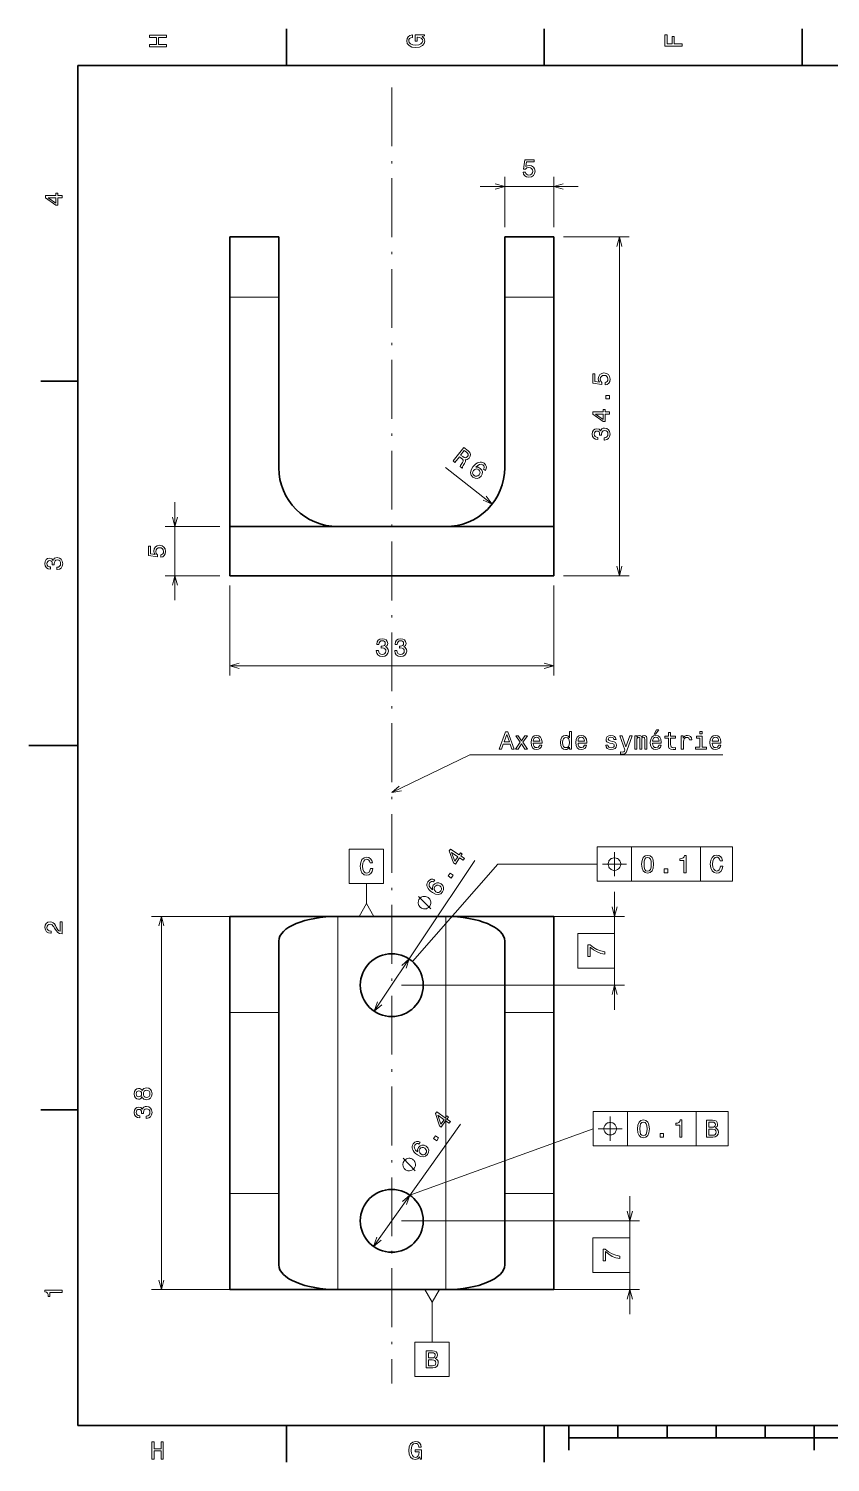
# Model space of a CAD drawing. Extents: x 0 to 420, y 0 to 297.
# Drawn here: x 0 to 163.3, y 2.5 to 294.5 of the extents above; entities that cross this region are included whole.
import ezdxf

# ---------------------------------------------------------------- set-up
doc = ezdxf.new("R2010")
doc.units = 0
doc.linetypes.add('DASHDOT', pattern=[18.5, 12, -3, 0.5, -3])

msp = doc.modelspace()

# ---------------------------------------------------------------- linework, layer by layer
at = {"color": 7, "lineweight": 35, "ltscale": 0.1875}
for p, q in [((52.5, 287), (52.5, 294.5)), ((105, 287), (105, 294.5)), ((157.5, 287), (157.5, 294.5)), ((10, 222.699997), (2.5, 222.699997)), ((10, 74.300003), (2.5, 74.300003)), ((52.5, 10), (52.5, 2.5)), ((105, 10), (105, 2.5))]:
    msp.add_line(p, q, dxfattribs=at)
at = {"color": 7, "lineweight": 35}
for p, q in [((410, 287), (10, 287)), ((10, 287), (10, 10)), ((40.938591, 239.811493), (40.938591, 193.082108)), ((50.938591, 205.082108), (50.938591, 239.811493)), ((96.938591, 205.082108), (96.938591, 239.811493)), ((106.938591, 239.811493), (106.938591, 193.082108)), ((62.938591, 193.082108), (84.938591, 193.082108)), ((40.938591, 183.082108), (106.938591, 183.082108)), ((62.938591, 113.690987), (84.938591, 113.690987)), ((40.938591, 94.141434), (40.938591, 57.24054)), ((50.938591, 94.141434), (50.938591, 57.24054)), ((96.938591, 94.141434), (96.938591, 57.24054)), ((106.938591, 57.24054), (106.938591, 94.141434)), ((62.938591, 37.690987), (84.938591, 37.690987)), ((10, 10), (410, 10)), ((110, 7.5), (310, 7.5))]:
    msp.add_line(p, q, dxfattribs=at)
at = {"color": 7, "linetype": 'DASHDOT', "lineweight": 13}
msp.add_line((73.938591, 282.544128), (73.938591, 18.544113), dxfattribs=at)
at = {"color": 7, "lineweight": 13, "ltscale": 0.256416}
for p, q in [((96.938591, 254.092621), (96.938591, 264.349243)), ((106.938591, 254.092621), (106.938591, 264.349243))]:
    msp.add_line(p, q, dxfattribs=at)
at = {"color": 7, "lineweight": 13}
for p, q in [((91.938591, 262.349243), (111.938591, 262.349243)), ((120.299568, 252.092621), (120.299561, 183.082108)), ((29.794201, 198.082108), (29.794201, 178.082108)), ((40.938591, 164.725189), (106.938591, 164.725174)), ((115.784149, 127.84684), (143.328247, 127.84684)), ((115.784149, 120.84684), (143.328247, 120.84684)), ((60.938591, 113.690987), (25.018192, 113.690987)), ((27.018192, 37.690987), (27.018192, 113.690987)), ((62.938591, 37.690987), (62.938591, 113.690987)), ((84.938591, 37.690987), (84.938591, 113.690987)), ((86.938591, 113.690987), (121.328369, 113.690987)), ((75.938591, 99.690987), (121.328369, 99.690987)), ((114.930099, 73.955215), (142.474182, 73.955215)), ((70.226631, 46.477409), (87.967743, 71.395439)), ((114.930099, 66.955215), (142.474182, 66.955215)), ((75.938591, 51.690987), (124.42012, 51.690987)), ((60.938591, 37.690987), (25.018192, 37.690987)), ((86.938591, 37.690987), (124.42012, 37.690987))]:
    msp.add_line(p, q, dxfattribs=at)
at = {"color": 7, "lineweight": 35, "ltscale": 0.307028}
for p, q in [((40.938591, 252.092621), (40.938591, 239.811493)), ((50.938591, 252.092621), (50.938591, 239.811493)), ((96.938591, 252.092621), (96.938591, 239.811493)), ((106.938591, 239.811493), (106.938591, 252.092621))]:
    msp.add_line(p, q, dxfattribs=at)
at = {"color": 7, "lineweight": 35, "ltscale": 0.25}
for p, q in [((40.938591, 252.092621), (50.938591, 252.092621)), ((96.938591, 252.092621), (106.938591, 252.092621)), ((40.938591, 183.082108), (40.938591, 193.082108)), ((50.938591, 193.082108), (40.938591, 193.082108)), ((106.938591, 193.082108), (96.938591, 193.082108)), ((10, 148.5), (0, 148.5)), ((50.938591, 113.690987), (40.938591, 113.690987)), ((106.938591, 113.690987), (96.938591, 113.690987)), ((50.938591, 37.690987), (40.938591, 37.690987)), ((106.938591, 37.690987), (96.938591, 37.690987))]:
    msp.add_line(p, q, dxfattribs=at)
at = {"color": 7, "lineweight": 13, "ltscale": 0.334024}
for p, q in [((108.938591, 252.092621), (122.299568, 252.092621)), ((108.938591, 183.082108), (122.299561, 183.082108))]:
    msp.add_line(p, q, dxfattribs=at)
at = {"color": 7, "lineweight": 13, "ltscale": 0.25}
for p, q in [((50.938591, 239.811493), (40.938591, 239.811493)), ((106.938591, 239.811493), (96.938591, 239.811493)), ((50.938591, 94.141434), (40.938591, 94.141434)), ((106.938591, 94.141434), (96.938591, 94.141434)), ((50.938591, 57.24054), (40.938591, 57.24054)), ((106.938591, 57.24054), (96.938591, 57.24054))]:
    msp.add_line(p, q, dxfattribs=at)
at = {"color": 7, "lineweight": 13, "ltscale": 0.301801}
msp.add_line((94.372391, 197.66568), (84.88195, 205.126633), dxfattribs=at)
at = {"color": 7, "lineweight": 13, "ltscale": 0.27861}
for p, q in [((38.938591, 193.082108), (27.794201, 193.082108)), ((38.938591, 183.082108), (27.794201, 183.082108))]:
    msp.add_line(p, q, dxfattribs=at)
at = {"color": 7, "lineweight": 35, "ltscale": 0.3}
for p, q in [((50.938591, 193.082108), (62.938591, 193.082108)), ((84.938591, 193.082108), (96.938591, 193.082108)), ((50.938591, 113.690987), (62.938591, 113.690987)), ((84.938591, 113.690987), (96.938591, 113.690987)), ((50.938591, 37.690987), (62.938591, 37.690987)), ((84.938591, 37.690987), (96.938591, 37.690987))]:
    msp.add_line(p, q, dxfattribs=at)
at = {"color": 7, "lineweight": 35, "ltscale": 0.192597}
msp.add_line((106.938591, 185.378235), (106.938591, 193.082108), dxfattribs=at)
at = {"color": 7, "lineweight": 35, "ltscale": 0.057403}
msp.add_line((106.938591, 183.082108), (106.938591, 185.378235), dxfattribs=at)
at = {"color": 7, "lineweight": 13, "ltscale": 0.458923}
for p, q in [((40.938591, 181.082108), (40.938591, 162.725189)), ((106.938591, 181.082108), (106.938591, 162.725174))]:
    msp.add_line(p, q, dxfattribs=at)
at = {"color": 7, "lineweight": 13, "ltscale": 0.175}
for p, q in [((115.784149, 127.84684), (115.784149, 120.84684)), ((122.784149, 127.84684), (122.784149, 120.84684)), ((136.792221, 127.84684), (136.792221, 120.84684)), ((143.328247, 127.84684), (143.328247, 120.84684)), ((114.930099, 73.955215), (114.930099, 66.955215)), ((121.930099, 73.955215), (121.930099, 66.955215)), ((135.938171, 73.955215), (135.938171, 66.955215)), ((142.474182, 73.955215), (142.474182, 66.955215))]:
    msp.add_line(p, q, dxfattribs=at)
at = {"color": 8, "lineweight": 13}
msp.add_line((70.392105, 94.363464), (90.829865, 125.065048), dxfattribs=at)
at = {"color": 7, "lineweight": 13, "ltscale": 0.10284}
msp.add_line((68.778946, 116.289063), (68.778946, 120.402664), dxfattribs=at)
at = {"color": 7, "lineweight": 13, "ltscale": 0.21205}
for p, q in [((119.328369, 110.209), (119.328369, 118.690987)), ((119.328369, 94.690987), (119.328369, 103.172974)), ((122.42012, 48.209), (122.42012, 56.690987)), ((122.42012, 32.690987), (122.42012, 41.172974))]:
    msp.add_line(p, q, dxfattribs=at)
at = {"color": 7, "lineweight": 35, "ltscale": 0.488739}
for p, q in [((40.938591, 94.141434), (40.938591, 113.690987)), ((106.938591, 94.141434), (106.938591, 113.690987)), ((40.938591, 57.24054), (40.938591, 37.690987)), ((106.938591, 57.24054), (106.938591, 37.690987))]:
    msp.add_line(p, q, dxfattribs=at)
at = {"color": 7, "lineweight": 35, "ltscale": 0.363232}
for p, q in [((50.938591, 108.6707), (50.938591, 94.141434)), ((96.938591, 108.6707), (96.938591, 94.141434)), ((50.938591, 42.711269), (50.938591, 57.24054)), ((96.938591, 42.711269), (96.938591, 57.24054))]:
    msp.add_line(p, q, dxfattribs=at)
at = {"color": 7, "lineweight": 13, "ltscale": 0.202736}
msp.add_line((82.14653, 35.092911), (82.14653, 26.983459), dxfattribs=at)
at = {"color": 7, "lineweight": 35, "ltscale": 0.125}
for p, q in [((110, 10), (110, 5)), ((160, 10), (160, 5))]:
    msp.add_line(p, q, dxfattribs=at)
at = {"color": 7, "lineweight": 35, "ltscale": 0.0625}
for p, q in [((120, 10), (120, 7.5)), ((130, 10), (130, 7.5)), ((140, 10), (140, 7.5)), ((150, 10), (150, 7.5))]:
    msp.add_line(p, q, dxfattribs=at)
at = {"color": 7, "lineweight": 13}
for points in [[(28.083214, 290.829987), (28.083214, 291.299011), (26.439121, 291.299011), (26.439121, 292.701019), (28.083214, 292.701019), (28.083214, 293.164978), (24.583214, 293.164978), (24.583214, 292.701019), (26.010447, 292.701019), (26.010447, 291.299011), (24.583214, 291.299011), (24.583214, 290.829987)], [(80.114197, 292.922913), (80.583214, 293.008667), (80.583214, 293.260803), (78.692001, 293.260803), (78.692001, 291.984863), (79.120674, 291.984863), (79.120674, 292.771606), (79.15094, 292.771606), (79.614914, 292.71109), (79.957855, 292.549713), (80.174713, 292.302612), (80.245316, 291.994965), (80.154541, 291.652039), (79.882202, 291.384735), (79.433357, 291.213257), (78.818085, 291.15274), (78.207855, 291.208221), (77.759003, 291.3797), (77.486671, 291.652039), (77.390854, 292.020172), (77.441284, 292.272339), (77.582497, 292.479126), (77.819527, 292.630402), (78.137245, 292.716156), (78.137245, 293.215424), (77.653099, 293.08429), (77.289986, 292.837189), (77.068085, 292.489197), (76.987396, 292.050446), (77.113472, 291.475525), (77.481628, 291.041779), (78.0616, 290.764404), (78.833214, 290.668579), (79.609871, 290.764404), (80.189842, 291.041779), (80.557999, 291.450287), (80.679039, 291.964691), (80.638687, 292.252167), (80.537827, 292.509369), (80.361313, 292.731262)], [(133.083206, 290.966156), (133.083206, 291.43515), (131.474411, 291.43515), (131.474411, 292.907776), (131.055832, 292.907776), (131.055832, 291.43515), (130.006836, 291.43515), (130.006836, 293.245697), (129.583206, 293.245697), (129.583206, 290.966156)], [(100.687874, 265.262054), (100.79882, 264.848511), (101.045944, 264.525757), (101.40905, 264.324005), (101.873032, 264.248383), (102.382393, 264.339142), (102.780815, 264.586273), (103.032974, 264.979645), (103.128792, 265.483948), (103.04306, 265.952972), (102.800987, 266.321136), (102.422745, 266.558167), (101.933548, 266.64389), (101.555305, 266.583374), (101.262802, 266.416962), (101.404007, 267.360046), (102.937149, 267.360046), (102.937149, 267.77359), (101.066116, 267.77359), (100.788734, 265.917664), (101.192192, 265.917664), (101.484703, 266.154724), (101.857903, 266.240448), (102.180664, 266.184967), (102.427788, 266.02359), (102.584129, 265.776459), (102.639603, 265.45874), (102.584129, 265.141022), (102.422745, 264.89389), (102.175621, 264.737549), (101.857903, 264.682098), (101.590607, 264.717377), (101.383835, 264.833374), (101.232544, 265.014954), (101.156891, 265.262054)], [(6.833213, 260.077362), (6.833213, 260.53125), (5.965778, 260.53125), (5.965778, 261.030548), (5.56232, 261.030548), (5.56232, 260.53125), (3.408862, 260.53125), (3.408862, 260.072327), (5.521974, 258.539185), (5.965778, 258.539185), (5.965778, 260.077362)], [(5.56232, 258.96283), (3.993876, 260.077362), (5.56232, 260.077362)], [(117.386742, 221.940674), (117.800285, 222.051636), (118.123055, 222.298752), (118.324783, 222.661865), (118.400429, 223.125839), (118.309654, 223.635208), (118.062538, 224.033615), (117.669167, 224.285782), (117.164841, 224.381607), (116.695824, 224.295868), (116.327667, 224.053787), (116.09063, 223.675552), (116.004898, 223.186356), (116.065414, 222.808121), (116.231842, 222.51561), (115.288757, 222.656815), (115.288757, 224.189957), (114.875214, 224.189957), (114.875214, 222.318924), (116.731125, 222.04155), (116.731125, 222.445007), (116.494087, 222.737503), (116.408356, 223.110703), (116.463829, 223.433472), (116.625214, 223.680588), (116.87233, 223.836929), (117.190056, 223.89241), (117.507782, 223.836929), (117.754898, 223.675552), (117.91124, 223.428436), (117.966713, 223.110703), (117.931412, 222.843414), (117.815414, 222.636642), (117.633858, 222.485352), (117.386742, 222.409698)], [(118.299561, 219.107391), (118.299561, 219.80336), (117.548119, 219.80336), (117.548119, 219.107391)], [(118.299561, 215.996735), (118.299561, 216.450623), (117.432129, 216.450623), (117.432129, 216.949905), (117.028671, 216.949905), (117.028671, 216.450623), (114.875214, 216.450623), (114.875214, 215.991684), (116.988327, 214.458542), (117.432129, 214.458542), (117.432129, 215.996735)], [(117.028671, 214.882172), (115.460228, 215.996735), (117.028671, 215.996735)], [(117.200142, 210.712433), (117.235443, 210.712433), (117.719589, 210.793121), (118.082703, 211.030167), (118.31469, 211.403366), (118.400429, 211.897598), (118.31469, 212.422089), (118.092789, 212.81546), (117.739761, 213.067627), (117.285873, 213.158401), (116.988327, 213.118057), (116.746246, 213.007111), (116.559647, 212.825546), (116.423485, 212.583481), (116.151146, 212.911285), (115.71743, 213.027283), (115.324059, 212.95163), (115.026505, 212.734772), (114.839905, 212.381744), (114.774345, 211.897598), (114.855042, 211.44371), (115.076942, 211.095718), (115.429962, 210.868774), (115.898987, 210.793121), (115.934288, 210.793121), (115.934288, 211.241974), (115.611519, 211.282318), (115.379532, 211.413452), (115.238327, 211.625259), (115.187889, 211.922806), (115.228233, 212.185059), (115.334145, 212.376709), (115.505615, 212.492691), (115.737602, 212.538086), (115.984718, 212.492691), (116.151146, 212.371658), (116.252014, 212.159836), (116.282272, 211.872375), (116.277229, 211.67569), (116.675644, 211.67569), (116.665558, 211.922806), (116.710945, 212.24054), (116.831985, 212.47757), (117.028671, 212.618774), (117.285873, 212.669205), (117.578384, 212.613739), (117.795242, 212.467484), (117.931404, 212.235489), (117.976799, 211.927856), (117.926361, 211.610138), (117.77507, 211.378143), (117.53299, 211.231888), (117.200142, 211.176407)], [(86.427269, 206.455826), (86.79599, 206.165955), (87.709244, 207.327621), (88.085892, 207.031509), (88.354073, 206.801437), (88.484886, 206.60878), (88.47718, 206.403137), (88.332932, 206.138062), (88.072235, 205.76564), (87.912125, 205.513031), (87.850609, 205.336853), (88.266907, 205.009583), (88.326126, 205.084915), (88.322212, 205.267609), (88.452576, 205.498718), (88.773911, 205.964584), (88.965218, 206.346649), (88.955063, 206.521408), (88.871559, 206.708954), (89.10807, 206.683395), (89.328171, 206.734894), (89.536682, 206.853226), (89.725662, 207.044662), (89.931976, 207.421341), (89.969749, 207.795792), (89.826523, 208.152161), (89.510216, 208.484222), (88.590393, 209.207352)], [(89.142197, 208.228271), (89.365341, 208.014343), (89.476608, 207.804993), (89.474564, 207.582062), (89.338814, 207.335953), (89.118385, 207.137177), (88.902252, 207.082565), (88.663765, 207.154572), (88.398407, 207.331116), (87.974174, 207.664627), (88.694183, 208.580475)], [(93.016129, 204.528412), (93.193268, 204.908783), (93.205833, 205.283813), (93.054672, 205.646408), (92.7463, 205.972244), (92.490562, 206.128387), (92.229134, 206.212021), (91.954102, 206.22937), (91.666298, 206.17337), (91.375923, 206.048813), (91.079872, 205.851746), (90.77813, 205.582169), (90.484863, 205.241776), (90.105705, 204.628906), (89.978935, 204.06781), (90.0989, 203.575775), (90.461639, 203.155884), (90.902321, 202.924911), (91.342209, 202.8806), (91.763161, 203.024384), (92.12355, 203.344086), (92.352257, 203.773712), (92.397408, 204.206528), (92.259293, 204.610199), (91.960266, 204.947922), (91.521278, 205.164734), (91.062119, 205.160034), (91.464447, 205.549408), (91.837555, 205.762878), (92.178322, 205.796494), (92.497795, 205.64798), (92.671097, 205.460419), (92.756302, 205.258713), (92.74633, 205.042038), (92.651375, 204.81517)], [(91.735855, 203.642456), (91.49588, 203.426956), (91.235252, 203.323929), (90.9571, 203.337311), (90.703911, 203.472214), (90.50116, 203.695755), (90.419365, 203.958923), (90.454002, 204.239624), (90.614685, 204.517456), (90.84758, 204.732101), (91.105087, 204.831161), (91.380966, 204.806732), (91.661072, 204.657104), (91.840881, 204.445175), (91.920975, 204.196167), (91.88549, 203.922562)], [(26.881378, 186.83139), (27.294922, 186.942337), (27.617687, 187.189453), (27.819416, 187.552567), (27.895065, 188.016556), (27.804287, 188.525909), (27.557171, 188.924332), (27.163799, 189.176498), (26.659473, 189.272308), (26.190456, 189.186584), (25.8223, 188.944504), (25.585266, 188.566254), (25.499531, 188.077072), (25.560051, 187.698822), (25.726479, 187.406326), (24.783394, 187.547531), (24.783394, 189.080673), (24.36985, 189.080673), (24.36985, 187.209641), (26.225758, 186.932251), (26.225758, 187.335709), (25.988724, 187.62822), (25.902992, 188.001419), (25.958466, 188.324188), (26.11985, 188.571304), (26.366966, 188.727646), (26.684692, 188.783127), (27.002415, 188.727646), (27.249531, 188.566254), (27.405872, 188.319138), (27.461349, 188.001419), (27.426044, 187.734131), (27.310051, 187.527359), (27.128494, 187.376053), (26.881378, 187.300415)], [(5.73379, 184.329117), (5.769093, 184.329117), (6.253242, 184.409805), (6.616354, 184.646835), (6.848343, 185.020035), (6.934078, 185.514282), (6.848343, 186.038773), (6.626441, 186.432144), (6.273415, 186.684311), (5.819525, 186.775085), (5.521974, 186.734741), (5.279899, 186.623795), (5.0933, 186.44223), (4.957133, 186.20015), (4.684798, 186.527969), (4.251081, 186.643967), (3.857709, 186.568314), (3.560158, 186.351456), (3.373559, 185.998428), (3.307997, 185.514282), (3.388689, 185.060394), (3.610591, 184.712402), (3.963617, 184.485458), (4.432637, 184.409805), (4.46794, 184.409805), (4.46794, 184.858658), (4.145173, 184.899002), (3.913184, 185.030121), (3.771974, 185.241943), (3.721542, 185.53949), (3.761888, 185.801743), (3.867795, 185.993378), (4.039265, 186.109375), (4.271254, 186.15477), (4.518372, 186.109375), (4.684798, 185.988342), (4.785663, 185.77652), (4.815922, 185.489059), (4.810879, 185.292374), (5.209294, 185.292374), (5.199208, 185.53949), (5.244596, 185.857224), (5.365634, 186.094254), (5.56232, 186.235458), (5.819525, 186.285889), (6.112032, 186.230423), (6.328891, 186.084167), (6.465058, 185.852173), (6.510447, 185.54454), (6.460014, 185.226807), (6.308718, 184.994827), (6.066643, 184.848572), (5.73379, 184.793091)], [(70.799683, 167.8246), (70.799683, 167.789307), (70.880379, 167.305161), (71.117409, 166.942047), (71.490608, 166.710052), (71.984848, 166.624313), (72.509338, 166.710052), (72.90271, 166.931961), (73.154877, 167.284988), (73.245651, 167.738876), (73.205307, 168.036423), (73.094353, 168.278503), (72.912796, 168.465103), (72.670723, 168.601257), (72.998535, 168.873596), (73.114525, 169.307312), (73.038879, 169.700684), (72.822021, 169.998245), (72.468994, 170.184845), (71.984848, 170.250397), (71.530952, 170.169708), (71.182968, 169.9478), (70.956024, 169.594788), (70.880379, 169.125763), (70.880379, 169.090454), (71.329224, 169.090454), (71.369568, 169.413223), (71.500694, 169.645218), (71.712509, 169.786423), (72.010063, 169.836853), (72.272308, 169.796509), (72.463951, 169.690598), (72.579948, 169.519135), (72.625336, 169.28714), (72.579948, 169.040024), (72.458908, 168.873596), (72.247093, 168.772736), (71.959625, 168.742477), (71.762939, 168.747513), (71.762939, 168.349106), (72.010063, 168.359192), (72.327782, 168.313797), (72.564819, 168.192764), (72.706024, 167.996078), (72.756462, 167.738876), (72.700981, 167.446365), (72.554726, 167.229507), (72.322739, 167.093338), (72.015106, 167.047943), (71.69738, 167.098389), (71.465393, 167.24968), (71.319138, 167.49176), (71.263664, 167.8246)], [(74.535706, 167.8246), (74.535706, 167.789307), (74.616402, 167.305145), (74.853432, 166.942032), (75.226631, 166.710052), (75.720871, 166.624313), (76.245361, 166.710052), (76.638733, 166.931946), (76.8909, 167.284973), (76.981674, 167.738861), (76.94133, 168.036423), (76.830376, 168.278488), (76.648819, 168.465088), (76.406746, 168.601257), (76.734558, 168.873596), (76.850548, 169.307312), (76.774902, 169.700684), (76.558044, 169.99823), (76.205017, 170.18483), (75.720871, 170.250397), (75.266975, 170.169708), (74.918991, 169.9478), (74.692047, 169.594772), (74.616402, 169.125763), (74.616402, 169.090454), (75.065247, 169.090454), (75.105591, 169.413223), (75.236717, 169.645203), (75.448532, 169.786423), (75.746086, 169.836853), (76.008331, 169.796509), (76.199974, 169.690598), (76.315971, 169.519135), (76.361359, 169.28714), (76.315971, 169.040024), (76.194931, 168.873596), (75.983116, 168.772736), (75.695648, 168.742477), (75.498962, 168.747513), (75.498962, 168.349106), (75.746086, 168.359192), (76.063805, 168.313797), (76.300842, 168.192764), (76.442047, 167.996078), (76.492485, 167.738861), (76.437004, 167.446365), (76.290756, 167.229507), (76.058762, 167.093338), (75.751129, 167.047943), (75.433403, 167.098373), (75.201416, 167.24968), (75.055161, 167.491745), (74.999687, 167.8246)], [(95.815643, 147.757294), (96.279617, 147.757294), (96.647774, 148.786118), (98.044746, 148.786118), (98.412903, 147.757294), (98.886971, 147.757294), (97.605988, 151.262344), (97.091576, 151.262344)], [(96.809158, 149.214783), (97.348785, 150.758011), (97.888412, 149.214783)], [(99.663628, 147.757294), (100.359589, 148.811325), (101.075729, 147.757294), (101.610313, 147.757294), (100.642014, 149.154266), (101.554832, 150.4655), (101.040428, 150.4655), (100.379761, 149.482071), (99.719101, 150.4655), (99.194603, 150.4655), (100.0923, 149.149231), (99.144173, 147.757294)], [(102.765213, 148.982803), (104.540428, 148.982803), (104.545471, 149.189575), (104.464775, 149.769547), (104.242874, 150.203262), (103.889847, 150.4655), (103.42083, 150.561325), (102.961899, 150.460464), (102.608871, 150.17804), (102.381927, 149.719116), (102.301231, 149.113922), (102.376884, 148.493607), (102.603828, 148.039719), (102.951813, 147.757294), (103.405701, 147.661469), (103.799072, 147.727036), (104.121841, 147.898499), (104.358871, 148.170837), (104.495041, 148.533951), (104.056274, 148.533951), (103.9655, 148.33223), (103.834373, 148.180923), (103.461174, 148.059891), (103.173714, 148.115356), (102.956856, 148.29187), (102.815643, 148.579346), (102.765213, 148.967667)], [(102.765213, 149.356003), (102.820686, 149.703979), (102.956856, 149.961182), (103.163628, 150.117523), (103.435959, 150.173004), (103.703247, 150.117523), (103.910027, 149.961182), (104.036102, 149.703979), (104.08149, 149.356003)], [(110.11319, 148.175888), (110.11319, 147.757294), (110.556999, 147.757294), (110.556999, 151.378326), (110.118233, 151.378326), (110.118233, 150.051956), (109.780342, 150.435242), (109.57357, 150.526031), (109.336533, 150.561325), (108.90786, 150.460464), (108.575012, 150.17804), (108.358147, 149.724152), (108.282501, 149.113922), (108.358147, 148.503693), (108.575012, 148.044754), (108.90786, 147.757294), (109.33654, 147.661469), (109.57357, 147.696777), (109.785385, 147.787552)], [(109.412186, 150.162918), (109.704689, 150.092316), (109.92659, 149.89563), (110.057716, 149.56781), (110.108147, 149.113922), (110.057716, 148.654984), (109.92659, 148.327179), (109.704689, 148.125443), (109.412186, 148.059891), (109.134804, 148.125443), (108.922989, 148.327179), (108.781784, 148.660034), (108.736389, 149.113922), (108.781784, 149.562775), (108.922989, 149.890579), (109.134804, 150.092316)], [(111.873276, 148.982803), (113.648499, 148.982803), (113.653542, 149.189575), (113.572845, 149.769547), (113.350945, 150.203262), (112.997917, 150.465515), (112.5289, 150.561325), (112.069962, 150.460464), (111.716942, 150.17804), (111.489998, 149.719116), (111.409302, 149.113922), (111.484955, 148.493607), (111.711899, 148.039719), (112.059875, 147.757294), (112.513771, 147.661469), (112.907143, 147.727036), (113.229904, 147.898499), (113.466942, 148.170837), (113.603104, 148.533951), (113.164345, 148.533951), (113.07357, 148.33223), (112.942444, 148.180923), (112.569244, 148.059891), (112.281784, 148.115356), (112.064919, 148.29187), (111.923714, 148.579346), (111.873276, 148.967667)], [(111.873276, 149.356003), (111.928757, 149.703979), (112.064919, 149.961182), (112.27169, 150.117523), (112.544029, 150.173004), (112.811317, 150.117523), (113.018089, 149.961182), (113.144173, 149.703979), (113.18956, 149.356003)], [(118.883369, 149.335831), (118.454689, 149.436691), (118.136971, 149.552689), (118.031059, 149.789719), (118.061317, 149.956146), (118.167229, 150.077179), (118.338699, 150.152832), (118.585815, 150.18309), (118.822845, 150.152832), (119.009445, 150.062042), (119.130486, 149.925888), (119.180916, 149.744324), (119.614632, 149.744324), (119.614632, 149.75441), (119.538986, 150.08223), (119.332214, 150.339432), (119.009445, 150.500809), (118.585815, 150.561325), (118.157143, 150.500809), (117.84446, 150.334381), (117.647774, 150.087265), (117.587257, 149.774582), (117.632645, 149.471985), (117.773857, 149.260178), (118.005844, 149.108887), (118.343742, 149.002975), (118.837975, 148.881927), (119.140572, 148.755859), (119.22126, 148.654984), (119.251526, 148.503693), (119.206131, 148.317093), (119.085098, 148.175888), (118.888412, 148.085098), (118.62616, 148.05484), (118.348785, 148.085098), (118.147057, 148.19101), (118.010887, 148.362488), (117.955414, 148.599518), (117.526741, 148.599518), (117.597343, 148.19606), (117.804115, 147.903549), (118.131927, 147.727036), (118.585815, 147.661469), (119.059883, 147.727036), (119.40786, 147.903549), (119.619675, 148.185974), (119.695328, 148.554123), (119.639854, 148.871841), (119.483513, 149.088699), (119.226303, 149.229919)], [(122.413628, 150.465515), (121.636971, 148.236404), (120.875443, 150.465515), (120.391289, 150.465515), (121.420113, 147.606003), (121.32933, 147.353836), (121.188126, 147.182373), (120.951088, 147.126892), (120.542587, 147.177322), (120.542587, 146.748642), (120.971268, 146.708298), (121.2789, 146.748642), (121.495758, 146.874725), (121.6521, 147.091583), (121.788269, 147.409317), (122.887688, 150.465515)], [(123.45253, 147.757294), (123.861031, 147.757294), (123.861031, 149.56781), (123.886246, 149.840149), (123.961899, 150.036835), (124.077888, 150.152832), (124.229187, 150.198212), (124.350227, 150.157867), (124.430916, 150.057007), (124.47126, 149.885544), (124.486389, 149.658585), (124.486389, 147.757294), (124.869675, 147.757294), (124.869675, 149.56781), (124.89489, 149.835098), (124.970543, 150.031784), (125.091576, 150.152832), (125.242874, 150.198212), (125.363914, 150.157867), (125.444603, 150.057007), (125.495033, 149.658585), (125.495041, 147.757294), (125.903542, 147.757294), (125.903542, 149.628326), (125.878319, 150.016663), (125.79763, 150.314209), (125.636246, 150.495773), (125.374001, 150.561325), (125.06636, 150.460464), (124.82933, 150.167953), (124.642731, 150.455429), (124.330048, 150.561325), (124.042587, 150.460464), (123.845901, 150.17804), (123.845901, 150.465515), (123.45253, 150.465515)], [(127.053391, 148.982803), (128.828613, 148.982803), (128.833649, 149.189575), (128.75296, 149.769547), (128.531052, 150.203262), (128.178024, 150.465515), (127.709015, 150.561325), (127.250076, 150.460464), (126.897057, 150.17804), (126.670105, 149.719116), (126.589417, 149.113922), (126.665062, 148.493607), (126.892006, 148.039719), (127.23999, 147.757294), (127.693886, 147.661469), (128.087265, 147.727036), (128.410019, 147.898499), (128.647049, 148.170837), (128.783218, 148.533951), (128.344452, 148.533951), (128.253677, 148.33223), (128.122559, 148.180923), (127.749359, 148.059891), (127.461891, 148.115372), (127.245033, 148.29187), (127.103828, 148.579346), (127.053391, 148.967667)], [(127.053391, 149.356003), (127.108871, 149.703979), (127.245033, 149.961182), (127.451805, 150.117523), (127.724144, 150.173004), (127.991432, 150.117523), (128.198212, 149.961182), (128.32428, 149.703979), (128.369675, 149.356003)], [(127.361031, 150.833664), (127.658577, 150.833664), (128.359589, 151.69101), (127.865349, 151.69101)], [(130.296188, 149.99649), (130.296188, 148.639862), (130.326447, 148.201096), (130.467651, 147.898499), (130.750076, 147.722), (131.229187, 147.661469), (131.753677, 147.686691), (131.753677, 148.069977), (131.370392, 148.039719), (131.022415, 148.080063), (130.835815, 148.206146), (130.755127, 148.417953), (130.73999, 148.715515), (130.73999, 149.99649), (131.753677, 149.99649), (131.753677, 150.374725), (130.73999, 150.374725), (130.73999, 151.166519), (130.296188, 151.166519), (130.296188, 150.374725), (129.529617, 150.374725), (129.529617, 149.99649)], [(132.903534, 147.757294), (133.347336, 147.757294), (133.347336, 149.305573), (133.392731, 149.678772), (133.5289, 149.94606), (133.750793, 150.107437), (134.04834, 150.162918), (134.270248, 150.127609), (134.436676, 150.026749), (134.537537, 149.855286), (134.572845, 149.623291), (135.021683, 149.623291), (134.961166, 150.031784), (134.794739, 150.324295), (134.517365, 150.500809), (134.13913, 150.561325), (133.881927, 150.520981), (133.660019, 150.42012), (133.463333, 150.248657), (133.306992, 150.016663), (133.306992, 150.465515), (132.903534, 150.465515)], [(137.129761, 148.130493), (137.129761, 150.374725), (135.98999, 150.374725), (135.98999, 149.99649), (136.685959, 149.99649), (136.685959, 148.130493), (135.778168, 148.130493), (135.778168, 147.757294), (138.047623, 147.757294), (138.047623, 148.130493)], [(137.144882, 151.378326), (136.675873, 151.378326), (136.675873, 150.874008), (137.144882, 150.874008)], [(139.197479, 148.982803), (140.972702, 148.982803), (140.977737, 149.189575), (140.897049, 149.769547), (140.67514, 150.203262), (140.322113, 150.465515), (139.853104, 150.561325), (139.394165, 150.460464), (139.041138, 150.17804), (138.814194, 149.719116), (138.733505, 149.113922), (138.809158, 148.493607), (139.036102, 148.039719), (139.384079, 147.757294), (139.837967, 147.661469), (140.231354, 147.727036), (140.554108, 147.898499), (140.791138, 148.170837), (140.927307, 148.533951), (140.488541, 148.533951), (140.397766, 148.33223), (140.266647, 148.180923), (139.893448, 148.059891), (139.605988, 148.115372), (139.38913, 148.29187), (139.24791, 148.579346), (139.197479, 148.967667)], [(139.197479, 149.356003), (139.25296, 149.703979), (139.38913, 149.961182), (139.595901, 150.117523), (139.868225, 150.173004), (140.135529, 150.117523), (140.3423, 149.961182), (140.468369, 149.703979), (140.513763, 149.356003)], [(65.278946, 127.402664), (65.278946, 120.402664), (72.278946, 120.402664), (72.278946, 127.402664)], [(69.595955, 123.453812), (69.495087, 123.030182), (69.328659, 122.727592), (69.096672, 122.540993), (68.824341, 122.480469), (68.496529, 122.571251), (68.239326, 122.843582), (68.067856, 123.287392), (68.012375, 123.902664), (68.067856, 124.512894), (68.234283, 124.961746), (68.491486, 125.234077), (68.824341, 125.329895), (69.066414, 125.279465), (69.273186, 125.13826), (69.43457, 124.911308), (69.545517, 124.598633), (70.024628, 124.598633), (69.873329, 125.077736), (69.611084, 125.440849), (69.253014, 125.667793), (68.824341, 125.748489), (68.289757, 125.622406), (67.881256, 125.269379), (67.619003, 124.689407), (67.528229, 123.902664), (67.619003, 123.115921), (67.881256, 122.53595), (68.289757, 122.177879), (68.824341, 122.056839), (69.293358, 122.152664), (69.6716, 122.419952), (69.938889, 122.858719), (70.080101, 123.453812)], [(120.567482, 124.34684), (120.567482, 124.463509), (120.509148, 124.696838), (120.450813, 124.871841), (120.392479, 124.98851), (120.275818, 125.163506), (120.100815, 125.338509), (119.925819, 125.45517), (119.809151, 125.513504), (119.634148, 125.571838), (119.400818, 125.630173), (119.284149, 125.630173), (119.16748, 125.630173), (118.934151, 125.571838), (118.759148, 125.513504), (118.642479, 125.45517), (118.467484, 125.338509), (118.29248, 125.163506), (118.175819, 124.98851), (118.117485, 124.871841), (118.059151, 124.696838), (118.000816, 124.463509), (118.000816, 124.34684), (118.000816, 124.230171), (118.059151, 123.996841), (118.117485, 123.821838), (118.175819, 123.70517), (118.29248, 123.530174), (118.467484, 123.355171), (118.642479, 123.23851), (118.759148, 123.180176), (118.934151, 123.121841), (119.16748, 123.063507), (119.284149, 123.063507), (119.400818, 123.063507), (119.634148, 123.121841), (119.809151, 123.180176), (119.925819, 123.23851), (120.100815, 123.355171), (120.275818, 123.530174), (120.392479, 123.70517), (120.450813, 123.821838), (120.509148, 123.996841), (120.567482, 124.230171)], [(70.278946, 113.690987), (68.778946, 116.289063), (67.278946, 113.690987)], [(6.833213, 110.169449), (6.833213, 112.575073), (6.399496, 112.575073), (6.399496, 110.673775), (6.162464, 110.779686), (5.965778, 110.961243), (5.607709, 111.521034), (5.456412, 111.818588), (5.239553, 112.151443), (4.987392, 112.388474), (4.689842, 112.524643), (4.351945, 112.575073), (3.928314, 112.489334), (3.595461, 112.252304), (3.383646, 111.889191), (3.307997, 111.420174), (3.393732, 110.93602), (3.630764, 110.567871), (4.009006, 110.330833), (4.508286, 110.250145), (4.578891, 110.250145), (4.578891, 110.709076), (4.538545, 110.709076), (4.195605, 110.754463), (3.943444, 110.890633), (3.782061, 111.107491), (3.726585, 111.394958), (3.777017, 111.687462), (3.903098, 111.90432), (4.099784, 112.045532), (4.346902, 112.095963), (4.578891, 112.060661), (4.775577, 111.964844), (4.947046, 111.803459), (5.098343, 111.581558), (5.259727, 111.284004), (5.572406, 110.789772), (5.90526, 110.441788), (6.308718, 110.235016), (6.818084, 110.169449)], [(111.828369, 103.172974), (119.328369, 103.172974), (119.328369, 110.209), (111.828369, 110.209)], [(117.328369, 105.989975), (117.328369, 106.499344), (116.496231, 106.665771), (115.719574, 106.958282), (114.998398, 107.371826), (114.322601, 107.911453), (113.904015, 107.911453), (113.904015, 105.510872), (114.362946, 105.510872), (114.362946, 107.427299), (115.043777, 106.872543), (115.754883, 106.453957), (116.511368, 106.161446)], [(23.132027, 76.93364), (23.273235, 76.67643), (23.469921, 76.499924), (23.717041, 76.388969), (24.014591, 76.353668), (24.463436, 76.434357), (24.81142, 76.666344), (25.033321, 77.044586), (25.119057, 77.558998), (25.033321, 78.068367), (24.81142, 78.446609), (24.463436, 78.678596), (24.014591, 78.764328), (23.717041, 78.723984), (23.469921, 78.618073), (23.273235, 78.436523), (23.132027, 78.184357), (23.010986, 78.386086), (22.844563, 78.527298), (22.642834, 78.613029), (22.395714, 78.643295), (22.037643, 78.562599), (21.750179, 78.350784), (21.56358, 78.007843), (21.492977, 77.558998), (21.56358, 77.10511), (21.750179, 76.762169), (22.037643, 76.545311), (22.395714, 76.469658), (22.642834, 76.494881), (22.844563, 76.580612)], [(22.436058, 76.948769), (22.214157, 76.989113), (22.042686, 77.110153), (21.936779, 77.301796), (21.896435, 77.558998), (21.936779, 77.811157), (22.042686, 78.0028), (22.214157, 78.12384), (22.436058, 78.169228), (22.663006, 78.12384), (22.83952, 78.0028), (22.955513, 77.811157), (22.990814, 77.558998), (22.95047, 77.301796), (22.83952, 77.110153), (22.663006, 76.989113)], [(24.004505, 76.837814), (23.737213, 76.883209), (23.535484, 77.029457), (23.404358, 77.256401), (23.358971, 77.558998), (23.404358, 77.856552), (23.535484, 78.083496), (23.737213, 78.229744), (24.004505, 78.280182), (24.291969, 78.229744), (24.508827, 78.083496), (24.650036, 77.856552), (24.695427, 77.558998), (24.650036, 77.256401), (24.508827, 77.029457), (24.291969, 76.883209)], [(23.91877, 72.552078), (23.954071, 72.552078), (24.438221, 72.632774), (24.801334, 72.869804), (25.033321, 73.243004), (25.119057, 73.737244), (25.033321, 74.261734), (24.81142, 74.655106), (24.458393, 74.907272), (24.004505, 74.998047), (23.706955, 74.957703), (23.464878, 74.846748), (23.278278, 74.665192), (23.142113, 74.423119), (22.869778, 74.750931), (22.436058, 74.86692), (22.042686, 74.791275), (21.745136, 74.574417), (21.558537, 74.22139), (21.492977, 73.737244), (21.573669, 73.283348), (21.79557, 72.935364), (22.148594, 72.70842), (22.617615, 72.632774), (22.65292, 72.632774), (22.65292, 73.081619), (22.330151, 73.121964), (22.098164, 73.25309), (21.956955, 73.464905), (21.906521, 73.762459), (21.946865, 74.024704), (22.052773, 74.216347), (22.224243, 74.332344), (22.456234, 74.377731), (22.70335, 74.332344), (22.869778, 74.211304), (22.970642, 73.999489), (23.0009, 73.712021), (22.995857, 73.515335), (23.394272, 73.515335), (23.384186, 73.762459), (23.429577, 74.080177), (23.550613, 74.317215), (23.747299, 74.45842), (24.004505, 74.508858), (24.297012, 74.453377), (24.51387, 74.307121), (24.650036, 74.075134), (24.695427, 73.767502), (24.644993, 73.449776), (24.493698, 73.217789), (24.251621, 73.071533), (23.91877, 73.01606)], [(85.618942, 71.544777), (85.882195, 71.914528), (85.175568, 72.417633), (85.465141, 72.824356), (85.136475, 73.058365), (84.846901, 72.651642), (83.092644, 73.900627), (82.826469, 73.526772), (83.658646, 71.052254), (84.020172, 70.794846), (84.912308, 72.04789)], [(83.93721, 71.373947), (83.305954, 73.191574), (84.583649, 72.281891)], [(119.713432, 70.455215), (119.713432, 70.571884), (119.655098, 70.805214), (119.596764, 70.980217), (119.538429, 71.096886), (119.421768, 71.271881), (119.246765, 71.446884), (119.07177, 71.563545), (118.955101, 71.62188), (118.780098, 71.680214), (118.546768, 71.738548), (118.430099, 71.738548), (118.313431, 71.738548), (118.080101, 71.680214), (117.905098, 71.62188), (117.788429, 71.563545), (117.613434, 71.446884), (117.438431, 71.271881), (117.32177, 71.096886), (117.263435, 70.980217), (117.205101, 70.805214), (117.146767, 70.571884), (117.146767, 70.455215), (117.146767, 70.338547), (117.205101, 70.105217), (117.263435, 69.930214), (117.32177, 69.813545), (117.438431, 69.63855), (117.613434, 69.463547), (117.788429, 69.346886), (117.905098, 69.288551), (118.080101, 69.230217), (118.313431, 69.171883), (118.430099, 69.171883), (118.546768, 69.171883), (118.780098, 69.230217), (118.955101, 69.288551), (119.07177, 69.346886), (119.246765, 69.463547), (119.421768, 69.63855), (119.538429, 69.813545), (119.596764, 69.930214), (119.655098, 70.105217), (119.713432, 70.338547)], [(79.743416, 67.700928), (79.355072, 67.859795), (78.979866, 67.85453), (78.624847, 67.686317), (78.314041, 67.362808), (78.170219, 67.099945), (78.099098, 66.834846), (78.094833, 66.559296), (78.164444, 66.274475), (78.30265, 65.990349), (78.513557, 65.703987), (78.797165, 65.41539), (79.151108, 65.138634), (79.781288, 64.789009), (80.347771, 64.689041), (80.833565, 64.832245), (81.235748, 65.214516), (81.445526, 65.665672), (81.468887, 66.107162), (81.305275, 66.520821), (80.968819, 66.865616), (80.528801, 67.073654), (80.094337, 67.098198), (79.697678, 66.941055), (79.374542, 66.626328), (79.178833, 66.177536), (79.20533, 65.719116), (78.797287, 66.102493), (78.56633, 66.465042), (78.516571, 66.803825), (78.649734, 67.12999), (78.828857, 67.312004), (79.026283, 67.406693), (79.243202, 67.407028), (79.474319, 67.32296)], [(83.089371, 67.991905), (83.493027, 68.558853), (82.880882, 68.994682), (82.477234, 68.427734)], [(78.238312, 64.195694), (78.143272, 64.263359), (77.919365, 64.351173), (77.742973, 64.405151), (77.614098, 64.425301), (77.40387, 64.431763), (77.159813, 64.390701), (76.96328, 64.315804), (76.848091, 64.254601), (76.699074, 64.145874), (76.51622, 63.989628), (76.448555, 63.894588), (76.38089, 63.799553), (76.293076, 63.575638), (76.239098, 63.399246), (76.218956, 63.270374), (76.212494, 63.06015), (76.253555, 62.816093), (76.328445, 62.619556), (76.389656, 62.504372), (76.498375, 62.35535), (76.654625, 62.172501), (76.749664, 62.104836), (76.844704, 62.03717), (77.068611, 61.949356), (77.245003, 61.895378), (77.373878, 61.875229), (77.584099, 61.868771), (77.828156, 61.909832), (78.024696, 61.984726), (78.139885, 62.045929), (78.288902, 62.154655), (78.471756, 62.310902), (78.539421, 62.405941), (78.607086, 62.50098), (78.694893, 62.724892), (78.748878, 62.901283), (78.76902, 63.030155), (78.775482, 63.240379), (78.734421, 63.484436), (78.659531, 63.680977), (78.59832, 63.796158), (78.489594, 63.945179), (78.333351, 64.128029)], [(80.689194, 66.46418), (80.915848, 66.234711), (81.031143, 65.979279), (81.030983, 65.700806), (80.908264, 65.441483), (80.694603, 65.228348), (80.435616, 65.134148), (80.153595, 65.155411), (79.868446, 65.302711), (79.642975, 65.525146), (79.531784, 65.777657), (79.543091, 66.05439), (79.679253, 66.341278), (79.882393, 66.530952), (80.127312, 66.622787), (80.402306, 66.600342)], [(114.92012, 41.172974), (122.42012, 41.172974), (122.42012, 48.209), (114.92012, 48.209)], [(120.42012, 43.989975), (120.42012, 44.499344), (119.58799, 44.665771), (118.811333, 44.958275), (118.090149, 45.371819), (117.41436, 45.911446), (116.995773, 45.911446), (116.995773, 43.510868), (117.454704, 43.510868), (117.454704, 45.427296), (118.135544, 44.872543), (118.846634, 44.453953), (119.603119, 44.161446)], [(6.833213, 37.109222), (6.833213, 37.568153), (3.307997, 37.568153), (3.307997, 37.225216), (3.615634, 37.134438), (3.822406, 36.952881), (3.943444, 36.675503), (3.98379, 36.292217), (4.341859, 36.292217), (4.341859, 37.109222)], [(80.64653, 37.690987), (82.14653, 35.092911), (83.64653, 37.690987)], [(78.64653, 26.983459), (78.64653, 19.983459), (85.64653, 19.983459), (85.64653, 26.983459)], [(82.776939, 23.624668), (83.129959, 23.917175), (83.220741, 24.113861), (83.250999, 24.355938), (83.18544, 24.73418), (82.988754, 25.006516), (82.671028, 25.172939), (82.227226, 25.233459), (80.981544, 25.233459), (80.981544, 21.733459), (82.297829, 21.733459), (82.766846, 21.804066), (83.11483, 22.010838), (83.331696, 22.338646), (83.407341, 22.782452), (83.361954, 23.080002), (83.240913, 23.327118), (83.044228, 23.508675)], [(82.131401, 23.78101), (81.445526, 23.78101), (81.445526, 24.814873), (82.171753, 24.814873), (82.444084, 24.784611), (82.635727, 24.693832), (82.751724, 24.537495), (82.792068, 24.305504), (82.746674, 24.073517), (82.625641, 23.912132), (82.418869, 23.811268)], [(82.242355, 22.152046), (81.445526, 22.152046), (81.445526, 23.35738), (82.196968, 23.35738), (82.514687, 23.322075), (82.741631, 23.216167), (82.8778, 23.034611), (82.923187, 22.772366), (82.8778, 22.494987), (82.751724, 22.303345), (82.539902, 22.187351)], [(25.079971, 3.166787), (25.548992, 3.166787), (25.548992, 4.810879), (26.95101, 4.810879), (26.95101, 3.166787), (27.414986, 3.166787), (27.414986, 6.666787), (26.95101, 6.666787), (26.95101, 5.239553), (25.548992, 5.239553), (25.548992, 6.666787), (25.079971, 6.666787)], [(79.672913, 3.635807), (79.758644, 3.166787), (80.010803, 3.166787), (80.010803, 5.057997), (78.734871, 5.057997), (78.734871, 4.629323), (79.521614, 4.629323), (79.521614, 4.599063), (79.46109, 4.135087), (79.299713, 3.792147), (79.052589, 3.575288), (78.744957, 3.504683), (78.402016, 3.595461), (78.134727, 3.867795), (77.963257, 4.316643), (77.902733, 4.931916), (77.958214, 5.542147), (78.129684, 5.990994), (78.402016, 6.263329), (78.770172, 6.35915), (79.022331, 6.308718), (79.229103, 6.167507), (79.380402, 5.930475), (79.466141, 5.612752), (79.965416, 5.612752), (79.83429, 6.096902), (79.587173, 6.460014), (79.239189, 6.681916), (78.80043, 6.762608), (78.225502, 6.636527), (77.791786, 6.268372), (77.514404, 5.6884), (77.418587, 4.916787), (77.514404, 4.14013), (77.791786, 3.560158), (78.200287, 3.192003), (78.714699, 3.070965), (79.002159, 3.111311), (79.259361, 3.212176), (79.48127, 3.388689)]]:
    msp.add_lwpolyline(points, close=True, dxfattribs=at)
for points in [[(95.006737, 261.831604), (96.938591, 262.349243), (95.006737, 262.866882)], [(108.870445, 262.866882), (106.938591, 262.349243), (108.870445, 261.831604)], [(120.817207, 250.160767), (120.299568, 252.092621), (119.781929, 250.160767)], [(92.533745, 198.452698), (94.372391, 197.66568), (93.173584, 199.266586)], [(29.276562, 195.013962), (29.794201, 193.082108), (30.31184, 195.013962)], [(119.781921, 185.013962), (120.299561, 183.082108), (120.8172, 185.013962)], [(30.31184, 181.150269), (29.794201, 183.082108), (29.276562, 181.150269)], [(42.870441, 165.242828), (40.938591, 164.725189), (42.870441, 164.20755)], [(105.006737, 164.207535), (106.938591, 164.725174), (105.006737, 165.242813)], [(73.938591, 138.898727), (89.830772, 146.567093), (141.371109, 146.567093)], [(75.453529, 140.204483), (73.938591, 138.898727), (75.903435, 139.272064)], [(119.284149, 121.896843), (119.284149, 124.34684), (119.284149, 126.796837)], [(78.153503, 104.507057), (95.5168, 124.34684), (115.784149, 124.34684)], [(116.834152, 124.34684), (119.284149, 124.34684), (121.734146, 124.34684)], [(118.81073, 115.622833), (119.328369, 113.690987), (119.846001, 115.622833)], [(27.535828, 111.75914), (27.018192, 113.690987), (26.500553, 111.75914)], [(119.846001, 97.759132), (119.328369, 99.690987), (118.81073, 97.759132)], [(77.650543, 56.90456), (114.930099, 70.455215)], [(115.980103, 70.455215), (118.430099, 70.455215), (120.880096, 70.455215)], [(118.430099, 68.005219), (118.430099, 70.455215), (118.430099, 72.905212)], [(78.716576, 61.850159), (76.2714, 64.450371)], [(76.951767, 55.030609), (77.650543, 56.904564), (76.108406, 55.631062)], [(121.902481, 53.622841), (122.42012, 51.690987), (122.937759, 53.622841)], [(70.925415, 48.351364), (70.226631, 46.477409), (71.768776, 47.750912)], [(26.500553, 39.622837), (27.018192, 37.690987), (27.535828, 39.622837)], [(122.937759, 35.759136), (122.42012, 37.690987), (121.902481, 35.759136)]]:
    msp.add_lwpolyline(points, dxfattribs=at)
at = {"color": 8, "lineweight": 13}
for points in [[(88.477531, 125.140579), (88.72905, 125.518417), (88.006973, 125.999092), (88.283646, 126.414703), (87.947792, 126.638275), (87.671127, 126.222664), (85.878532, 127.415977), (85.624222, 127.033951), (86.533661, 124.586769), (86.903091, 124.340836), (87.755455, 125.621262)], [(86.801994, 124.917053), (86.113998, 126.713966), (87.419609, 125.844833)], [(82.725555, 121.114197), (82.332413, 121.260803), (81.957565, 121.243759), (81.607994, 121.064484), (81.307495, 120.731384), (81.171997, 120.464134), (81.109238, 120.19693), (81.113617, 119.921387), (81.192139, 119.638893), (81.339195, 119.359238), (81.558983, 119.079643), (81.851509, 118.800095), (82.213966, 118.534576), (82.854813, 118.20491), (83.424149, 118.122772), (83.905212, 118.281151), (84.295197, 118.675858), (84.490707, 119.133377), (84.500198, 119.575386), (84.323685, 119.983704), (83.97657, 120.317764), (83.530243, 120.511887), (83.095222, 120.522781), (82.70369, 120.353271), (82.390594, 120.028549), (82.209061, 119.573837), (82.249939, 119.116478), (81.830063, 119.486862), (81.587845, 119.84198), (81.527466, 120.179031), (81.650337, 120.509216), (81.823654, 120.696762), (82.018005, 120.797607), (82.23481, 120.804749), (82.468452, 120.727974)], [(83.709686, 119.907753), (83.943428, 119.685516), (84.066689, 119.433823), (84.075264, 119.155479), (83.960747, 118.892441), (83.753883, 118.672699), (83.497986, 118.570419), (83.215431, 118.582809), (82.925797, 118.721092), (82.693459, 118.93634), (82.574402, 119.185234), (82.577011, 119.462189), (82.704102, 119.753212), (82.901184, 119.949173), (83.143105, 120.048645), (83.418663, 120.034843)], [(86.060722, 121.510056), (86.446388, 122.089401), (85.820869, 122.505798), (85.435204, 121.92646)], [(81.331215, 117.563454), (81.2341, 117.628098), (81.007538, 117.708847), (80.829544, 117.757263), (80.700104, 117.773346), (80.489777, 117.773209), (80.247131, 117.724503), (80.05304, 117.643478), (79.939835, 117.57869), (79.794296, 117.46534), (79.61644, 117.303436), (79.551796, 117.206314), (79.487144, 117.1092), (79.406403, 116.882645), (79.357986, 116.704643), (79.341896, 116.575203), (79.342041, 116.364883), (79.390739, 116.122231), (79.471764, 115.928146), (79.536552, 115.814934), (79.649902, 115.669403), (79.811813, 115.491547), (79.908928, 115.426895), (80.006042, 115.362244), (80.232605, 115.281509), (80.410599, 115.233093), (80.540039, 115.216995), (80.750366, 115.21714), (80.993011, 115.265839), (81.187103, 115.346863), (81.300308, 115.411652), (81.445847, 115.525009), (81.623703, 115.686913), (81.688354, 115.784027), (81.752998, 115.881149), (81.83374, 116.107704), (81.882156, 116.285706), (81.898247, 116.415146), (81.898102, 116.625473), (81.849403, 116.868118), (81.768379, 117.06221), (81.70359, 117.175415), (81.59024, 117.320946), (81.428329, 117.498802)]]:
    msp.add_lwpolyline(points, close=True, dxfattribs=at)
at = {"color": 7, "lineweight": 5}
for points in [[(124.836746, 124.306496), (124.912392, 123.514709), (125.149422, 122.949867), (125.527664, 122.606926), (126.052162, 122.495972), (126.571609, 122.606926), (126.949852, 122.949867), (127.181847, 123.514709), (127.262535, 124.306496), (127.181847, 125.093239), (127.086021, 125.405914), (126.949852, 125.663124), (126.571609, 126.006065), (126.052162, 126.122055), (125.527664, 126.006065), (125.149422, 125.658081), (124.912392, 125.093239)], [(125.320892, 124.306496), (125.361237, 124.916725), (125.48732, 125.355484), (125.714264, 125.612686), (126.052162, 125.703468), (126.385017, 125.612686), (126.611961, 125.355484), (126.738037, 124.916725), (126.778389, 124.306496), (126.738037, 123.691223), (126.611961, 123.252457), (126.385017, 122.995255), (126.052162, 122.909523), (125.714264, 122.995255), (125.48732, 123.252457), (125.361237, 123.691223)], [(133.433426, 122.59684), (133.892365, 122.59684), (133.892365, 126.122055), (133.549423, 126.122055), (133.458649, 125.814423), (133.277084, 125.607651), (132.99971, 125.48661), (132.616425, 125.446266), (132.616425, 125.088196), (133.433426, 125.088196)], [(140.877228, 123.897995), (140.776367, 123.474365), (140.60994, 123.171768), (140.37796, 122.985168), (140.105621, 122.924652), (139.777817, 123.015427), (139.520615, 123.287766), (139.349136, 123.731567), (139.293655, 124.34684), (139.349136, 124.957069), (139.515564, 125.405914), (139.772766, 125.678253), (140.105621, 125.774071), (140.347702, 125.72364), (140.554474, 125.582428), (140.715851, 125.355484), (140.826797, 125.042809), (141.305908, 125.042809), (141.154617, 125.521912), (140.892365, 125.885025), (140.534302, 126.111969), (140.105621, 126.192657), (139.571045, 126.066582), (139.162537, 125.713554), (138.900284, 125.133583), (138.809509, 124.34684), (138.900284, 123.560097), (139.162537, 122.980125), (139.571045, 122.622055), (140.105621, 122.501022), (140.574646, 122.59684), (140.952881, 122.864128), (141.220169, 123.302895), (141.361389, 123.897995)], [(129.440201, 122.59684), (130.136169, 122.59684), (130.136169, 123.348282), (129.440201, 123.348282)], [(123.982697, 70.414871), (124.058342, 69.623085), (124.295372, 69.058243), (124.673615, 68.715302), (125.198112, 68.604347), (125.71756, 68.715302), (126.095802, 69.058243), (126.327797, 69.623085), (126.408485, 70.414871), (126.327797, 71.201614), (126.231972, 71.51429), (126.095802, 71.7715), (125.71756, 72.114441), (125.198112, 72.230431), (124.673615, 72.114441), (124.295372, 71.766457), (124.058342, 71.201614)], [(124.466843, 70.414871), (124.507187, 71.025101), (124.63327, 71.46386), (124.860214, 71.721069), (125.198112, 71.811844), (125.530968, 71.721069), (125.757912, 71.46386), (125.883987, 71.025101), (125.924339, 70.414871), (125.883987, 69.799599), (125.757912, 69.360832), (125.530968, 69.10363), (125.198112, 69.017899), (124.860214, 69.10363), (124.63327, 69.360832), (124.507187, 69.799599)], [(132.579376, 68.705215), (133.038315, 68.705215), (133.038315, 72.230431), (132.695374, 72.230431), (132.604599, 71.922798), (132.423035, 71.716019), (132.14566, 71.594986), (131.762375, 71.554642), (131.762375, 71.196571), (132.579376, 71.196571)], [(139.836594, 70.596428), (140.189606, 70.888931), (140.280396, 71.085617), (140.310654, 71.327698), (140.245087, 71.705933), (140.048401, 71.978271), (139.730682, 72.144699), (139.28688, 72.205215), (138.041199, 72.205215), (138.041199, 68.705215), (139.357483, 68.705215), (139.826508, 68.775818), (140.174484, 68.98259), (140.391342, 69.310402), (140.466995, 69.754204), (140.4216, 70.051758), (140.300568, 70.298874), (140.103882, 70.480431)], [(139.191055, 70.752769), (138.505173, 70.752769), (138.505173, 71.786629), (139.2314, 71.786629), (139.503738, 71.756371), (139.695374, 71.665588), (139.811371, 71.509247), (139.851715, 71.27726), (139.80632, 71.045273), (139.685287, 70.883888), (139.478516, 70.783028)], [(139.302002, 69.123802), (138.505173, 69.123802), (138.505173, 70.329132), (139.256622, 70.329132), (139.574341, 70.293831), (139.801285, 70.187927), (139.937454, 70.006371), (139.982834, 69.744118), (139.937454, 69.466743), (139.811371, 69.275101), (139.599548, 69.159103)], [(128.586151, 68.705215), (129.28212, 68.705215), (129.28212, 69.456657), (128.586151, 69.456657)]]:
    msp.add_lwpolyline(points, close=True, dxfattribs=at)
at = {"color": 8, "lineweight": 13}
for points in [[(81.882866, 115.234085), (79.357277, 117.756264)], [(76.845451, 103.123543), (77.485069, 105.018509), (75.983665, 103.697227)], [(71.031723, 96.25843), (70.392105, 94.363464), (71.893517, 95.684746)]]:
    msp.add_lwpolyline(points, dxfattribs=at)
at = {"color": 7, "lineweight": 35}
for centre in [(73.938591, 99.690987), (73.938591, 51.690987)]:
    msp.add_circle(centre, 6.4, dxfattribs=at)
for centre, start, end in [((62.938591, 205.082108), 180.000005, 269.999997), ((84.938591, 205.082108), 269.999997, 360)]:
    msp.add_arc(centre, 12, start, end, dxfattribs=at)
for centre, major_axis, start_param, end_param in [((62.938732, 108.670654), (12.000145, -0.000053), 1.5708101159, 3.1415929747), ((84.938446, 108.670654), (12.000145, 0.000053), 6.283185092, 7.8539679508), ((62.938732, 42.711319), (12.000145, 0.000053), 3.1415923325, 4.7123751913), ((84.938446, 42.711319), (12.000145, -0.000053), 4.7124026635, 6.2831855223)]:
    msp.add_ellipse(centre, major_axis=major_axis, ratio=0.418356, start_param=start_param, end_param=end_param, dxfattribs=at)

doc.saveas('drawing.dxf')
